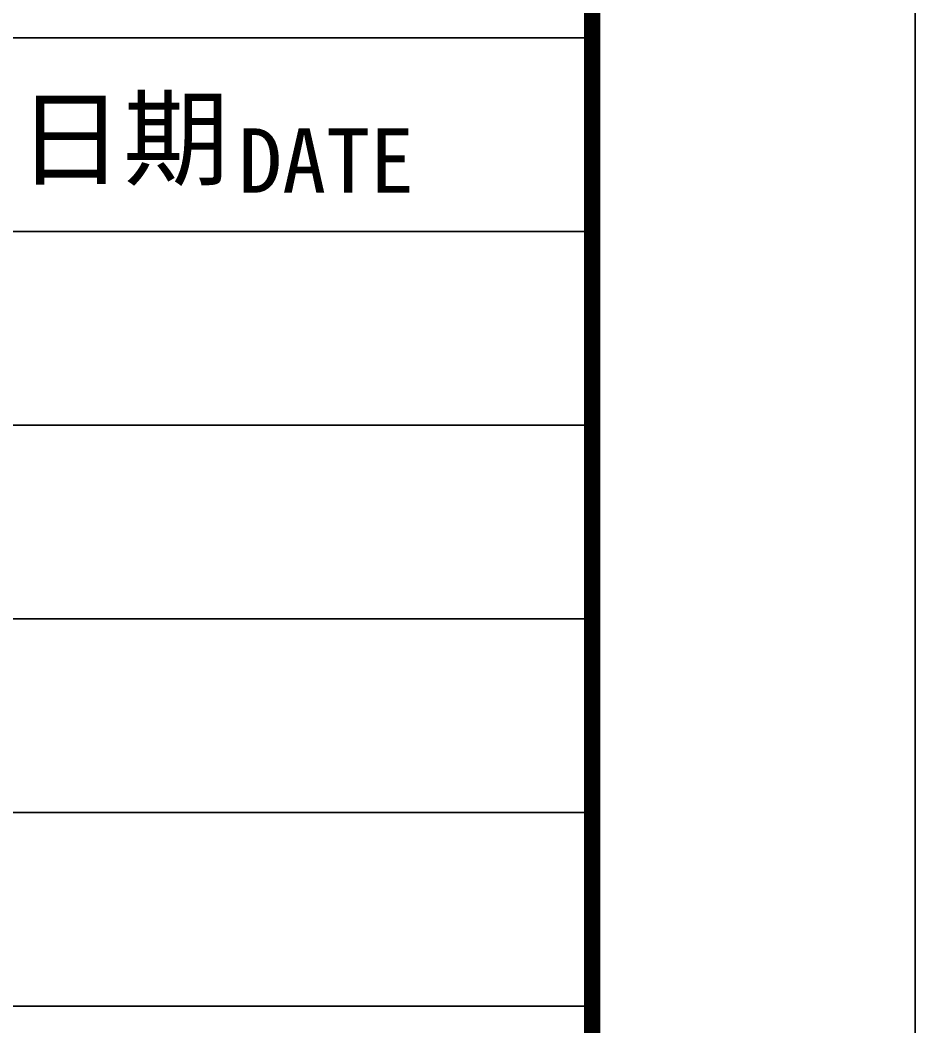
# Model space of a CAD drawing. Extents: x 116425 to 211028, y 11881 to 56060.
# Drawn here: x 209641 to 211028, y 42553 to 44110 of the extents above; entities that cross this region are included whole.
import ezdxf
from ezdxf.enums import TextEntityAlignment as Align
from ezdxf.xclip import XClip

# ---------------------------------------------------------------- set-up
doc = ezdxf.new("R2010")
doc.units = 0
doc.header["$LTSCALE"] = 1000
doc.header["$MEASUREMENT"] = 0
doc.header["$XCLIPFRAME"] = 0
doc.styles.add('图签信息$0$华文细黑', font='STXIHEI_0.TTF', dxfattribs={"height": 10})

# ---------------------------------------------------------------- blocks, each defined once
blk = doc.blocks.new('图框-A1')
for points, const_width in [([(0, 0), (841, 0), (841, 594), (0, 594)], 0.05), ([(766, 584), (25, 584), (25, 10), (766, 10)], 0.5)]:
    blk.add_lwpolyline(points, close=True, dxfattribs=dict(const_width=const_width))
blk = doc.blocks.new('X-104 13#平面')
at = {"xscale": 100, "yscale": 100, "zscale": 100}
blk.add_blockref('图框-A1', (-10634.5, 42114.8), dxfattribs=at)
blk = doc.blocks.new('图签信息')
at = {"const_width": 0.5}
blk.add_lwpolyline([(-65, 574), (-65, 500.5), (0, 500.5), (0, 574)], close=True, dxfattribs=at)
at = {"const_width": 0.05}
for points in [[(-65, 566.5), (0, 566.5)], [(-65, 560.5), (0, 560.5)], [(-65, 554.5), (0, 554.5)], [(-65, 548.5), (0, 548.5)], [(-65, 542.5), (0, 542.5)], [(-65, 536.5), (0, 536.5)]]:
    blk.add_lwpolyline(points, dxfattribs=at)
at = {"style": '图签信息$0$华文细黑'}
for s, height, p in [('日期', 2.4, (-17.792, 564.578)), ('DATE', 2, (-10.959, 563.696))]:
    blk.add_text(s, height=height, dxfattribs=at).set_placement(p, align=Align.TOP_LEFT)
blk = doc.blocks.new('图签-A1')
at = {"color": 2}
blk.add_blockref('图签信息', (0, 0), dxfattribs=at)

msp = doc.modelspace()

# ---------------------------------------------------------------- block references
at = {"xscale": 50, "yscale": 50, "zscale": 50}
for name, p in [('图框-A1', (168976.7, 15258.1)), ('图签-A1', (210526.7, 15758.1))]:
    msp.add_blockref(name, p, dxfattribs=at)
ref = msp.add_blockref('X-104 13#平面', (144576.5, -38678.8))
XClip(ref).set_block_clipping_path([(47300.0000000066, 70599.9999999998), (54100.0000000072, 81199.9999999998)])

doc.saveas('drawing.dxf')
